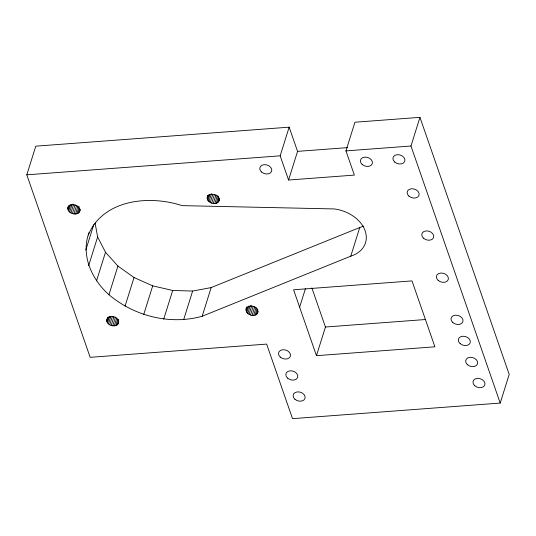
<?xml version="1.0" encoding="UTF-8"?>
<svg xmlns="http://www.w3.org/2000/svg" width="536" height="536" viewBox="0 0 536 536"><rect width="100%" height="100%" fill="white"/><g stroke="black" fill="none" stroke-linecap="round" stroke-linejoin="round"><path stroke-width="0.8" d="M80.206 209.744C79.06 217.897 64.528 213.107 68.534 205.837M79.703 211.338C80.99 205.375 70.665 202.018 68.032 207.432M88.239 235.083C103.2 199.184 149.511 194.916 182.166 205.636L334.364 208.94A32.301 23.664 17.4 0 1 365.143 230.862A32.301 23.664 17.4 0 1 350.765 256.181L202.179 316.247C169.952 325.258 134.322 316.113 108.949 294.726C91.844 279.511 80.594 255.304 88.989 232.691M106.671 320.428C107.615 314.056 118.402 316.233 118.717 322.002C117.773 328.38 106.986 326.203 106.671 320.428L107.669 317.245M219.532 199.292C218.387 207.445 203.854 202.662 207.861 195.385M219.036 200.886C220.316 194.93 209.991 191.566 207.358 196.98M246.185 308.81C248.905 302.827 260.838 307.651 257.273 313.754C253.193 318.203 243.411 313.238 246.687 307.222M26.8 174.83L35.785 146.167L289.152 127.166L297.554 151.373L288.569 180.029L354.363 175.098L345.955 150.891L354.939 122.228L419.956 117.351L509.2 374.409L500.215 403.065L292.522 418.65L266.64 344.092L90.162 357.331L26.8 174.83L280.167 155.829L289.152 127.166M67.844 208.598L68.595 206.213M68.065 209.817L69.559 205.04M68.682 211.01L70.678 204.645M69.653 212.089L72.146 204.129M70.906 212.986L73.653 204.229M72.367 213.636L75.114 204.879M73.928 213.998L76.675 205.241M75.489 214.045L77.981 206.085M76.936 213.77L79.181 206.608M78.176 213.201L79.67 208.424M79.12 212.37L80.119 209.187M85.807 250.024L93.793 224.544M88.634 265.648L97.619 236.986L95.086 223.01M96.527 280.898L105.512 252.235L97.619 236.986M108.949 294.726L117.927 266.064L105.512 252.235M106.892 321.654L108.386 316.877M107.508 322.84L109.498 316.475M108.473 323.925L110.718 316.756M109.733 324.816L112.225 316.856M111.193 325.466L113.934 316.709M112.754 325.828L115.501 317.071M114.309 325.875L116.808 317.915M115.756 325.607L117.753 319.235M116.995 325.03L118.744 319.463M117.94 324.2L118.691 321.814M125.042 306.19L134.027 277.527L117.927 266.064M143.722 314.511L152.706 285.856L134.027 277.527M163.715 319.128L172.699 290.465L192.632 291.055L211.164 287.584L359.743 227.519A32.301 23.664 17.4 0 0 363.522 226.038M207.171 198.146L207.921 195.761M207.392 199.372L208.886 194.595M208.008 200.558L210.005 194.193M208.98 201.643L211.472 193.677M210.239 202.534L212.732 194.575M211.693 203.184L214.44 194.427M213.254 203.546L216.001 194.789M214.815 203.593L217.308 195.633M216.263 203.325L218.507 196.156M217.502 202.749L218.996 197.972M218.447 201.918L219.445 198.735M183.654 319.717L192.632 291.055M202.179 316.247L211.164 287.584M245.997 309.982L246.995 306.793M246.218 311.202L247.465 307.222M246.835 312.394L248.831 306.023M247.806 313.473L250.299 305.513M249.059 314.371L251.806 305.614M250.52 315.021L253.267 306.264M252.081 315.376L254.828 306.619M253.642 315.423L256.134 307.463M255.089 315.155L257.086 308.783M256.329 314.585L257.823 309.808M257.273 313.754L258.017 311.362M299.624 307.195L305.54 288.335M316.461 355.683L293.581 289.782L412.01 280.898L434.89 346.805L316.461 355.683L325.439 327.027L311.865 287.919M350.765 256.181L359.743 227.519M500.215 403.065L410.978 146.013L419.956 117.351M297.554 151.373L347.522 147.621M345.955 150.891L410.978 146.013M325.439 327.027L425.524 319.516M152.706 285.856L172.699 290.465M280.167 155.829L288.569 180.029M408.921 196.129A6.157 4.509 17.4 0 0 418.978 195.372A6.157 4.509 17.4 0 0 411.521 188.759A6.157 4.509 17.4 0 0 408.921 196.129M460.123 343.61A6.157 4.509 17.4 0 0 470.179 342.859A6.157 4.509 17.4 0 0 462.722 336.246A6.157 4.509 17.4 0 0 460.123 343.61M467.439 364.681A6.157 4.509 17.4 0 0 477.496 363.924A6.157 4.509 17.4 0 0 470.038 357.318A6.157 4.509 17.4 0 0 467.439 364.681M287.611 378.168A6.157 4.509 17.4 0 0 297.661 377.418A6.157 4.509 17.4 0 0 290.211 370.805A6.157 4.509 17.4 0 0 287.611 378.168M294.921 399.24A6.157 4.509 17.4 0 0 304.977 398.483A6.157 4.509 17.4 0 0 297.527 391.87A6.157 4.509 17.4 0 0 294.921 399.24M280.295 357.103A6.157 4.509 17.4 0 0 290.351 356.346A6.157 4.509 17.4 0 0 282.894 349.733A6.157 4.509 17.4 0 0 280.295 357.103M474.755 385.752A6.157 4.509 17.4 0 0 484.805 384.995A6.157 4.509 17.4 0 0 477.355 378.383A6.157 4.509 17.4 0 0 474.755 385.752M452.806 322.545A6.157 4.509 17.4 0 0 462.863 321.788A6.157 4.509 17.4 0 0 455.412 315.175A6.157 4.509 17.4 0 0 452.806 322.545M438.18 280.402A6.157 4.509 17.4 0 0 448.237 279.651A6.157 4.509 17.4 0 0 440.78 273.038A6.157 4.509 17.4 0 0 438.18 280.402M423.547 238.265A6.157 4.509 17.4 0 0 433.604 237.515A6.157 4.509 17.4 0 0 426.154 230.902A6.157 4.509 17.4 0 0 423.547 238.265M261.575 172.029A6.157 4.509 17.4 0 0 271.631 171.272A6.157 4.509 17.4 0 0 264.174 164.659A6.157 4.509 17.4 0 0 261.575 172.029M362.195 164.478A6.157 4.509 17.4 0 0 372.252 163.728A6.157 4.509 17.4 0 0 364.795 157.115A6.157 4.509 17.4 0 0 362.195 164.478M394.704 162.04A6.157 4.509 17.4 0 0 404.76 161.289A6.157 4.509 17.4 0 0 397.303 154.676A6.157 4.509 17.4 0 0 394.704 162.04"/></g></svg>
